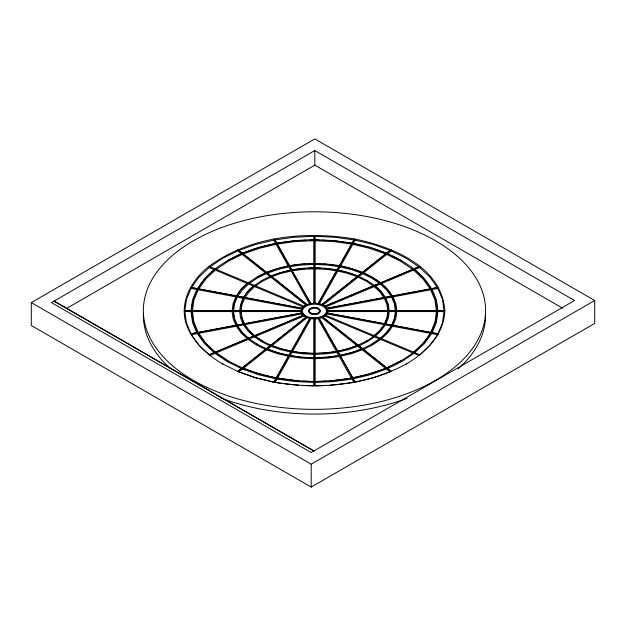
<?xml version="1.0" encoding="UTF-8"?>
<svg xmlns="http://www.w3.org/2000/svg" width="626" height="626" viewBox="0 0 626 626"><rect width="100%" height="100%" fill="white"/><g stroke="black" fill="none" stroke-linecap="round" stroke-linejoin="round"><path stroke-width="0.94" d="M210.062 355.466L215.031 353.385L215.148 352.235C202.448 341.96 192.049 327.437 191.705 310.574C192.049 293.711 202.448 279.188 215.148 268.914L204.436 278.797L197.3 288.743L191.454 287.647L198.966 277.185L209.217 267.529L214.186 269.61M228.169 360.983L216.197 352.892L248.272 339.441L248.389 338.29C228.31 324.972 228.31 296.176 248.389 282.858L248.272 282.882C274.274 263.914 308.688 260.51 339.699 265.729C363.323 270.416 393.903 282.96 396.133 310.574C393.903 338.189 363.323 350.732 339.699 355.419C311.818 360.216 281.825 357.634 256.707 343.917M249.438 338.948L254.414 336.866L254.524 335.716C236.409 324.229 236.409 296.92 254.524 285.433L262.075 280.331M262.591 341.107L255.58 336.373L304.017 316.06L304.134 314.909C301.012 312.93 301.012 308.219 304.134 306.239L209.006 266.34C192.284 279.29 179.811 300.777 185.719 322.343C191.376 340.943 206.549 354.472 222.801 364.082M196.854 289.541L191.008 288.437L186.431 299.455L184.889 310.746L191.032 310.746L192.495 300.01L196.854 289.541L197.706 288.672L197.3 288.743M235.932 296.865L198.231 289.799L193.927 300.144L192.479 310.746L232.121 310.746L233.083 303.72L235.932 296.865L236.785 296.004L198.677 289.001L205.727 279.173L215.352 270.103L247.426 283.555L248.389 282.858M243.146 298.219L237.309 297.123L234.507 303.853L233.568 310.746L239.711 310.746L240.58 304.408L243.146 298.219L244.007 297.358L238.584 296.489M301.466 309.158L244.523 298.477L242.004 304.533L241.159 310.746L301.028 310.746L302.319 308.297L190.492 287.318M323.485 305.363C336.428 316.052 310.379 321.928 304.134 314.909L209.006 354.809M387.76 311.576L386.915 317.789L384.395 323.845L327.461 313.164L327.891 311.576L387.76 311.576L388.543 310.574C388.331 300.394 382.056 291.63 374.395 285.433L324.902 306.27C319.111 302.319 310.981 302.217 304.925 305.652M395.35 311.576L394.411 318.47L391.618 325.199L385.772 324.104L388.347 317.922L389.208 311.576L395.35 311.576L396.133 310.574L389.208 310.746L388.347 304.408L385.772 298.219L391.618 297.123L392.134 296.004L391.172 296.333L386.586 289.948L380.326 284.048L380.538 282.858L374.512 285.456L366.844 280.331M436.439 311.576L434.992 322.187L430.696 332.531L392.995 325.457L395.843 318.603L396.798 311.576L436.439 311.576L437.222 310.574C436.878 293.711 426.47 279.188 413.778 268.914L380.647 282.882L372.72 277.521L362.47 272.427L362.595 273.625L358.98 276.496C328.102 263.875 291.121 264.696 261.566 280.62M444.03 311.576L442.488 322.867L437.91 333.885L432.065 332.789L436.424 322.312L437.887 311.576L444.03 311.576L444.812 310.574C441.666 266.316 392.095 246.722 354.739 238.999C305.324 230.72 250.4 236.01 209.006 266.34M327.226 310.574L444.812 310.574C444.249 334.472 425.61 352.829 406.118 364.082M366.335 341.107C377.494 334.714 388.222 324.252 388.543 310.574L387.76 310.746L386.915 304.533L384.395 298.477L384.92 297.358L383.957 297.686L379.825 291.935L374.191 286.622L374.395 285.433M413.567 270.103L381.5 283.555L387.877 289.564L392.549 296.075L430.25 289.001L423.199 279.173L413.567 270.103L413.778 268.914M444.812 310.574L444.03 310.746L442.488 299.455L437.91 288.437L438.427 287.318L437.464 287.647L429.96 277.185L419.71 267.529L419.913 266.34L324.792 306.239M243.35 368.378L266.645 349.864L277.052 353.549L288.336 356.241L276.082 378.01L259.054 373.941L242.301 367.916L227.661 360.693L215.148 352.235L214.186 352.712L204.436 343.525L197.3 333.58L197.706 332.476L191.008 333.885L186.431 322.867L184.889 311.576L191.032 311.576L191.705 310.574L191.032 310.746M257.223 344.206L248.389 338.29L247.426 338.768L241.049 332.758L236.378 326.248L236.785 325.144L198.231 332.531L193.927 322.187L192.479 311.576L232.121 311.576L232.786 310.574L232.121 310.746M281.16 348.901C271.629 345.99 262.505 341.718 254.524 335.716L253.561 336.193L247.81 330.771L243.592 324.894L244.007 323.791L237.309 325.199L234.507 318.47L233.568 311.576L239.711 311.576L240.376 310.574L239.711 310.746M304.134 314.909L303.172 315.387L302.444 314.698L301.912 313.955L302.319 312.851L190.492 333.83M222.293 363.784L238.882 371.93L255.611 377.846L273.734 382.181L275.636 378.808L258.405 374.684L242.497 369.058L242.301 367.916C288.101 385.913 340.826 385.913 386.618 367.916L386.743 367.892C410.546 357.696 436.212 338.838 437.222 310.574L436.439 310.746L434.992 300.144L430.696 289.799L431.212 288.672M339.222 265.823L351.468 244.054L333.548 241.573L315.183 240.736L314.463 239.695C279.603 240.149 243.397 247.677 215.031 268.937M282.06 349.112L291.121 351.28L309.627 318.407L307.147 317.679L306.959 316.537L237.841 371.461L255.283 377.627L275.104 382.439L277.005 379.059L276.528 377.979L299.236 380.929M277.451 378.268L289.705 356.499L289.22 355.419L295.527 356.452M290.151 355.709L292.045 352.336L291.567 351.249L280.831 348.682L270.917 345.176L271.105 346.319L280.503 349.644L290.675 352.078L288.782 355.451L277.709 352.806L266.457 348.721L266.645 349.864M406.634 363.784C366.546 385.679 318.681 389.802 274.18 382.15L310.519 317.585L310.997 318.665L292.491 351.538L291.567 351.249C316.858 355.607 344.057 353.26 366.844 340.818M419.913 266.34L413.888 268.937C395.929 255.314 374.34 247.536 352.399 243.17L353.283 243.522L355.185 240.149L354.739 238.999L318.407 303.563L319.299 303.915L337.797 271.042L337.351 269.892L348.424 272.678L357.814 276.003L361.429 273.132L351.209 269.516L340.145 266.872L339.699 265.729L351.867 268.773L362.274 272.459L385.577 253.945L369.864 248.381L352.837 244.312L352.399 243.17L333.666 240.572L314.463 239.695L318.9 240.071M338.243 270.244L340.145 266.872M340.591 266.081L352.837 244.312M302.319 312.851L301.466 313.164L301.137 312.382L301.693 310.574L184.114 310.574M236.378 296.075L241.049 289.564L247.426 283.555M237.747 296.333L242.332 289.948L248.592 284.048L253.561 286.129L254.524 285.433M243.592 297.428L247.81 291.552L253.561 286.129M401.266 360.693L386.618 367.916L387.596 368.565L401.775 361.57L413.888 353.385L418.864 355.466L419.913 354.809L429.96 345.137L438.427 333.83L326.6 312.851L327.015 313.955L325.755 315.387M384.395 323.845L384.92 323.791L379.825 330.387L373.339 336.373L324.902 316.06L322.938 317.194L358.002 345.176M391.618 325.199L392.134 325.144L386.586 332.383L380.538 338.29L371.703 344.206M430.696 332.531L431.212 332.476L423.199 343.15L413.567 352.219M303.172 306.943L301.912 308.368L244.969 297.686L249.101 291.935L254.735 286.622L303.172 306.943L305.433 305.363M375.357 336.193L381.117 330.771L385.326 324.894L391.172 325.99M381.5 338.768L387.877 332.758L392.549 326.248L430.25 333.322M414.741 352.712L424.483 343.525L431.627 333.58L437.464 334.675M237.716 371.437L241.331 368.565L227.144 361.57L215.031 353.385M242.184 367.892L265.479 349.378L256.198 344.801L248.272 339.441M266.332 348.698L269.939 345.834L261.566 341.702L254.414 336.866M270.792 345.153L305.981 317.194L304.017 316.06M321.772 304.643L356.961 276.676L347.766 273.421L337.797 271.042M238.882 371.93L242.497 369.058M267.498 349.191L271.105 346.319M271.958 345.646L307.147 317.679M367.352 280.62L358.002 275.972L358.127 277.169L322.938 305.136L321.967 304.612L391.078 249.688L391.203 250.885L387.596 253.757L386.618 253.233L386.743 254.43L363.44 272.952M54.118 301.325L314.119 451.096L54.384 301.145M210.062 266.856L222.801 258.241L237.716 250.885L241.331 253.757L227.144 260.752M216.197 269.43L228.169 261.339L242.184 254.43L265.479 272.952L256.198 277.521M249.438 283.375L257.223 278.116L266.332 273.625L269.939 276.496M255.58 285.949L262.591 281.215L270.792 277.169L305.981 305.136L312.351 303.469M31.3 302.585L314.808 138.909L594.7 300.503L594.7 323.415L311.192 487.091L31.3 325.497L31.3 302.585L311.192 464.187L594.7 300.503M314.808 150.545L51.465 302.585L311.192 452.543L574.535 300.503L314.808 150.545L314.808 165.131L562.696 308.242M67.068 308.156L314.808 165.131M214.186 352.712L209.217 354.793L198.966 345.137L191.454 334.675L197.3 333.58M247.426 338.768L215.352 352.219L205.727 343.15L198.677 333.322L236.378 326.248M253.561 336.193L248.592 338.275L242.332 332.383L237.747 325.99L243.592 324.894M303.172 315.387L254.735 335.7L249.101 330.387L244.969 324.636L301.912 313.955M374.191 286.622L325.755 306.943L327.015 308.368L383.002 297.866M380.326 284.048L375.357 286.129L381.117 291.552L385.326 297.428L390.334 296.489M419.71 267.529L414.741 269.61L424.483 278.797L431.627 288.743L437.464 287.647M238.882 250.4L255.611 244.476L273.734 240.149L275.636 243.522L258.405 247.638L242.497 253.264L237.841 249.688L306.959 304.612M242.301 253.233L243.35 253.945L259.054 248.381L276.082 244.312L288.336 266.081L277.052 268.773L266.457 272.427L271.105 276.003L280.503 272.678L290.675 270.244L288.782 266.872L277.709 269.516L267.498 273.132M271.105 276.003L271.958 276.676L281.16 273.421L291.121 271.042L309.627 303.915M347.766 348.901L356.961 345.646L321.772 317.679L319.299 318.407L337.797 351.28L346.859 349.112M369.864 373.941L385.577 368.378L362.274 349.864L351.867 353.549L340.591 356.241L339.699 355.419L351.209 352.806L361.429 349.191L357.814 346.319L348.424 349.644L338.243 352.078L337.351 351.249L337.797 351.28M301.028 310.746L301.693 310.574M353.283 378.808L370.522 374.684L386.43 369.058L390.037 371.93L373.307 377.846L355.185 382.181L352.399 377.979L368.917 374.168M326.6 308.297L438.427 287.318M301.466 313.164L244.523 323.845L242.004 317.789L241.159 311.576L301.028 311.576M384.395 298.477L327.461 309.158L327.891 310.746L387.76 310.746M430.696 289.799L392.995 296.865L395.843 303.72L396.798 310.746L436.439 310.746M437.91 288.437L432.065 289.541L436.424 300.01L437.887 310.746L444.03 310.746M362.47 348.721L358.98 345.834L367.352 341.702L374.512 336.866L379.481 338.948M310.519 303.563L274.18 238.999L275.104 239.891L294.181 237.246L313.743 236.354L313.743 239.899L310.019 240.071M294.189 240.877L277.005 243.264L275.104 239.891M276.528 243.17L277.451 244.054L295.37 241.573L313.743 240.736L313.743 263.624L308.125 263.882M290.613 265.698L297.921 264.681M299.744 264.43L305.316 264.008M289.22 265.729L290.151 266.613L301.795 265.001L313.743 264.462L313.743 268.006L308.25 268.257M310.997 303.657L291.567 269.892L305.504 268.382M292.491 270.784L302.984 269.329L313.743 268.844L313.743 303.407M335.473 351.671L325.935 352.994L317.867 353.361M336.084 356.077L327.124 357.321L317.938 357.743M437.91 333.885L438.427 333.83M296.075 240.705L306.302 240.243M314.463 357.728L315.183 358.698L315.183 381.586L314.463 381.445L315.183 382.423L315.183 385.968L314.463 385.827L314.463 317.945L315.183 318.916L317.93 318.665L336.428 351.538M314.463 353.346L315.183 354.316L326.162 353.815L336.874 352.336L338.776 355.709M315.183 358.698L327.351 358.15L339.222 356.499L351.468 378.268L329.683 380.929M316.146 381.539L326.788 381.062M315.183 382.423L333.775 381.578L351.914 379.059L353.815 382.439L330.082 385.295M316.114 385.929L326.357 385.459M314.463 303.203L314.463 235.313L315.183 236.354L334.738 237.246L353.815 239.891L351.914 243.264L333.775 240.744M321.694 240.196L332.844 240.705M320.668 268.257L315.183 268.006L315.183 264.462L314.463 263.421L320.802 263.882M323.603 264.008L333.744 265.064M315.183 264.462L327.124 265.001L338.776 266.613L336.874 269.994L324.331 268.421M315.183 268.006L314.463 267.803L315.183 268.844L325.935 269.329L336.428 270.784L317.93 303.657L316.568 303.469M311.052 353.361L302.984 352.994L293.445 351.671M301.795 357.321L310.981 357.743M303.101 381.101L312.773 381.539M298.837 385.295L283.688 383.628M302.561 385.459L312.812 385.929M355.185 382.181L318.407 317.585M335.567 265.314L338.306 265.698M310.997 318.665L313.743 318.916L313.743 353.487M292.045 352.336L302.757 353.815L313.743 354.316L313.743 357.869M297.319 356.703L300.003 357.07M289.705 356.499L301.575 358.15L313.743 358.698L313.743 381.586M277.005 379.059L295.143 381.578L313.743 382.423L313.743 385.968M275.104 382.439L281.786 383.362M327.015 313.955L383.957 324.636M355.185 240.149L373.307 244.476L390.037 250.4L386.43 253.264L370.522 247.638L353.283 243.522M319.299 303.915L320.582 304.22M419.913 354.809L324.792 314.909L324.902 316.06M391.203 250.885L406.118 258.241L418.864 266.856M387.596 253.757L401.775 260.752M386.743 254.43L400.757 261.339L412.722 269.43M362.595 273.625L371.703 278.116L379.481 283.375M358.127 277.169L366.335 281.215L373.339 285.949M243.35 253.945L266.645 272.459M271.958 276.676L307.147 304.643M386.743 367.892L363.44 349.378L372.72 344.801L380.647 339.441L412.722 352.892L413.778 352.235L413.888 353.385M387.596 368.565L391.203 371.437L321.967 316.537M277.451 244.054L289.705 265.823M290.151 266.613L292.045 269.994M338.243 352.078L340.145 355.451M340.591 356.241L352.837 378.01M391.618 297.123L394.411 303.853L395.35 310.746M243.146 324.104L240.58 317.922L239.711 311.576M235.932 325.457L233.083 318.603L232.121 311.576M196.854 332.789L192.495 322.312L191.032 311.576M315.183 236.354L315.183 239.899M315.183 240.736L315.183 263.624M315.183 268.844L315.183 303.407M315.183 318.916L315.183 353.487M315.183 354.316L315.183 357.869M311.192 464.187L311.192 487.091M316.286 307.922A5.9 3.404 0 0 1 319.237 313.164A5.9 3.404 0 0 1 309.69 313.164A5.9 3.404 0 0 1 312.64 307.922M316.341 318.031A12.043 6.956 0 0 1 303.007 309.017A12.043 6.956 0 0 1 322.977 306.247A12.043 6.956 0 0 1 318.18 317.773M485.565 315.277A171.101 98.783 0 0 1 458.201 368.87M407.057 398.347A171.101 98.783 0 0 1 220.062 397.674M170.726 368.87A171.101 98.783 0 0 1 143.393 313.344M311.873 313.751A5.18 2.989 0 0 0 319.636 311.161A5.18 2.989 0 0 0 311.873 308.571A5.18 2.989 0 0 0 311.873 313.751M206.783 387.345A171.101 98.783 0 0 0 483.452 326.029A171.101 98.783 0 0 0 253.147 218.349A171.101 98.783 0 0 0 206.783 387.345M311.693 313.344A5.54 3.2 0 0 0 319.996 310.574A5.54 3.2 0 0 0 311.693 307.804A5.54 3.2 0 0 0 311.693 313.344"/></g></svg>
